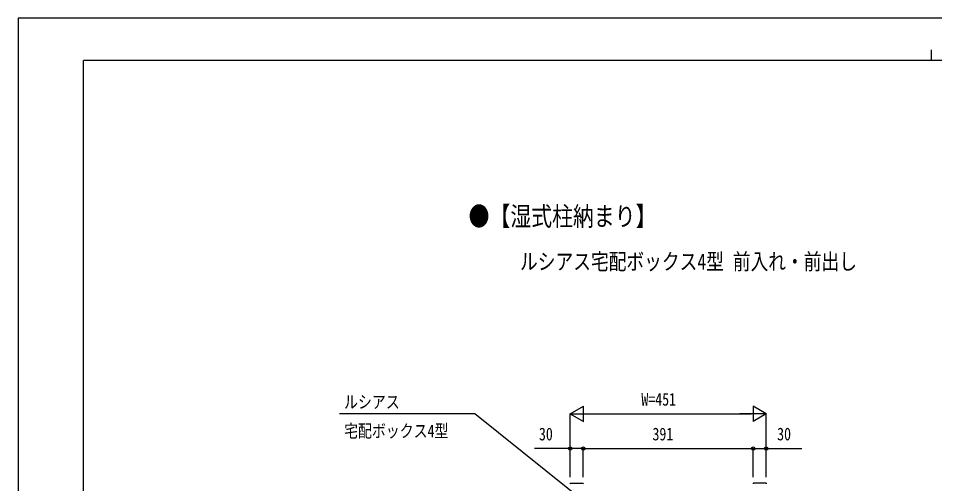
# Model space of a CAD drawing. Units: millimetres, scale not verified. Extents: x -2102 to 2102, y -1485 to 1485.
# Drawn here: x -2102 to 5, y 414 to 1485 of the extents above; entities that cross this region are included whole.
import ezdxf
from ezdxf.enums import TextEntityAlignment as Align

# ---------------------------------------------------------------- set-up
doc = ezdxf.new("R2010")
doc.units = ezdxf.units.MM
doc.header["$LTSCALE"] = 8
for name, color, linetype in [('0-1_USER1', 3, 'Continuous'), ('0-3_YKK_A1', 4, 'Continuous'), ('0-4_YKK_D', 6, 'Continuous'), ('0-5_YKK_ZWAK', 7, 'Continuous')]:
    doc.layers.add(name, color=color, linetype=linetype)
doc.styles.add('ＭＳ ゴシック', font='')
doc.styles.get('ＭＳ ゴシック').set_extended_font_data('MS Gothic')

msp = doc.modelspace()

# ---------------------------------------------------------------- linework, layer by layer
at = {"layer": '0-3_YKK_A1'}
for p, q in [((-832.578, 414.5), (-803.704, 414.5)), ((-382.404, 414.5), (-411.278, 414.5))]:
    msp.add_line(p, q, dxfattribs=at)
for centre, start, end in [((-832.578, 413.5), 90, 176.5), ((-803.704, 413.5), 3.5, 90), ((-411.278, 413.5), 90, 176.5), ((-382.404, 413.5), 3.5, 90)]:
    msp.add_arc(centre, 1, start, end, dxfattribs=at)
at = {"layer": '0-4_YKK_D'}
for p, q in [((-832.991, 574.5), (-802.68, 592)), ((-802.68, 557), (-802.68, 592)), ((-381.99, 574.5), (-412.301, 592)), ((-412.301, 592), (-412.301, 557)), ((-832.991, 428.5), (-832.991, 575.5)), ((-832.991, 574.5), (-802.68, 557)), ((-832.991, 574.5), (-772.369, 574.5)), ((-797.991, 574.5), (-416.99, 574.5)), ((-381.99, 574.5), (-442.611, 574.5)), ((-381.99, 574.5), (-412.301, 557)), ((-381.99, 428.5), (-381.99, 575.5)), ((-832.991, 428.5), (-832.991, 495.5)), ((-802.991, 428.5), (-802.991, 495.5)), ((-802.991, 428.5), (-802.991, 495.5)), ((-802.991, 494.5), (-411.991, 494.5)), ((-411.991, 428.5), (-411.991, 495.5)), ((-411.991, 428.5), (-411.991, 495.5)), ((-381.99, 428.5), (-381.99, 495.5))]:
    msp.add_line(p, q, dxfattribs=at)
for points in [[(-674.794, 271.166), (-1052.247, 574.5), (-1363.391, 574.5)], [(-802.991, 494.5), (-832.991, 494.5), (-914.924, 494.5)], [(-411.991, 494.5), (-381.99, 494.5), (-300.056, 494.5)]]:
    msp.add_lwpolyline(points, dxfattribs=at)
for centre in [(-832.991, 494.5), (-802.991, 494.5), (-802.991, 494.5), (-411.991, 494.5), (-411.991, 494.5), (-381.99, 494.5)]:
    msp.add_circle(centre, 3.75, dxfattribs=at)
at = {"layer": '0-5_YKK_ZWAK'}
for p, q in [((-2.49, 1412.5), (-2.49, 1387.5)), ((1947.51, 1387.5), (-1952.49, 1387.5)), ((-1952.49, -1262.5), (-1952.49, 1387.5))]:
    msp.add_line(p, q, dxfattribs=at)
msp.add_lwpolyline([(-2102.5, -1485), (2102.5, -1485), (2102.5, 1485), (-2102.5, 1485)], close=True, dxfattribs=at)

# ---------------------------------------------------------------- texts
at = {"layer": '0-1_USER1', "style": 'ＭＳ ゴシック', "width": 0.8}
for s, height, p in [('●【湿式柱納まり】', 43.99, (-1066.7, 994)), ('ルシアス宅配ボックス4型 前入れ・前出し', 37.39, (-948.5, 895))]:
    msp.add_text(s, height=height, dxfattribs=at).set_placement(p, align=Align.BOTTOM_LEFT)
at = {"layer": '0-4_YKK_D', "style": 'ＭＳ ゴシック', "width": 0.8}
for s, p in [('ルシアス', (-1353.172, 578.22)), ('W=451', (-669.357, 584.5)), ('宅配ボックス4型', (-1353.172, 511.553)), ('30', (-904.924, 504.5)), ('391', (-643.757, 504.5)), ('30', (-356.99, 504.5))]:
    msp.add_text(s, height=29.33, dxfattribs=at).set_placement(p, align=Align.BOTTOM_LEFT)

doc.saveas('drawing.dxf')
